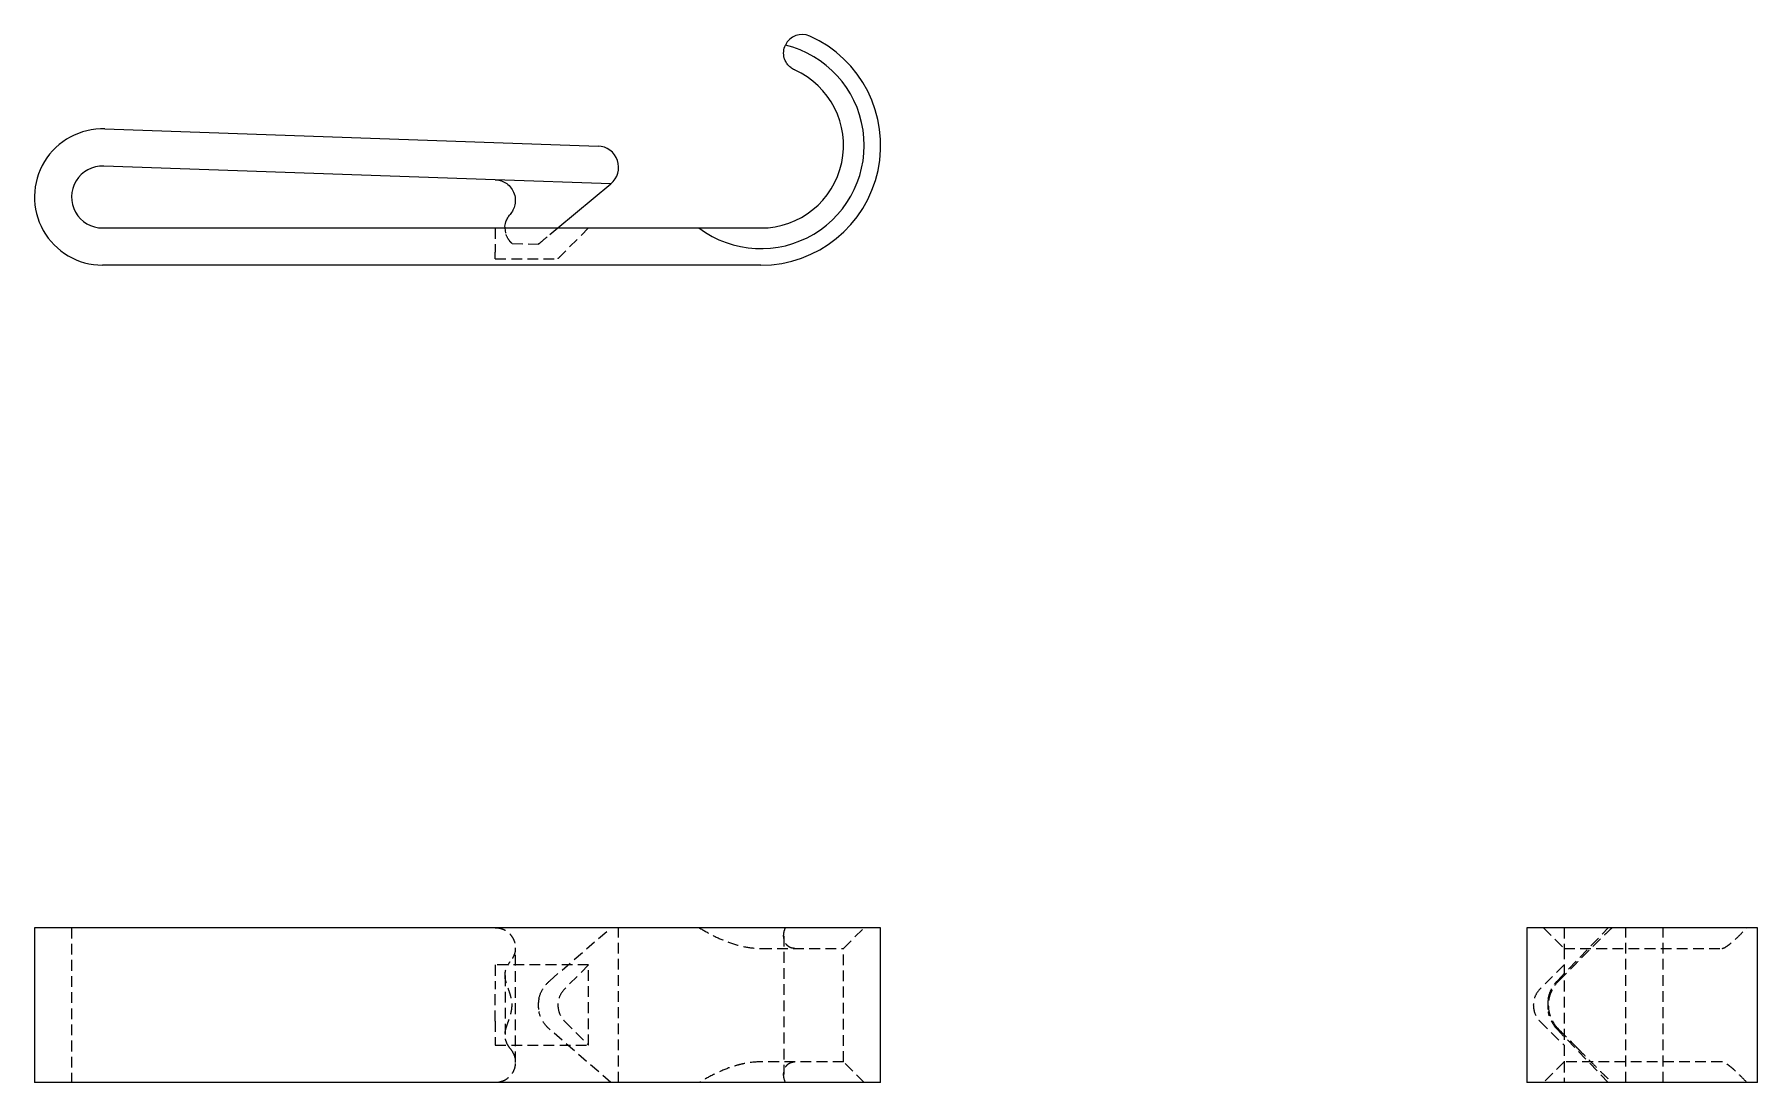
# Model space of a CAD drawing. Header units: millimetres. Extents: x 33 to 237, y 48 to 172.
import ezdxf

# ---------------------------------------------------------------- set-up
doc = ezdxf.new("R2010")
doc.units = ezdxf.units.MM
doc.linetypes.add('HIDDEN', pattern=[1.905, 1.27, -0.635])

msp = doc.modelspace()

# ---------------------------------------------------------------- linework, layer by layer
at = {"color": 7, "linetype": 'Continuous', "lineweight": 25}
for p, q in [((41.33, 160.47), (99.6, 158.43)), ((87.45, 154.46), (41.18, 156.08)), ((101.12, 153.99), (87.45, 154.46)), ((94.86, 148.76), (101.12, 153.99)), ((41.05, 148.76), (111.54, 148.76)), ((118.85, 144.37), (41.05, 144.37)), ((33, 66.08), (33, 47.79)), ((41.05, 66.08), (33, 66.08)), ((118.85, 66.08), (41.05, 66.08)), ((133, 66.08), (118.85, 66.08)), ((133, 47.79), (133, 66.08)), ((209.37, 66.08), (209.37, 47.79)), ((236.43, 66.08), (209.37, 66.08)), ((236.63, 66.08), (236.43, 66.08)), ((236.63, 47.79), (236.63, 66.08)), ((41.05, 47.79), (33, 47.79)), ((118.85, 47.79), (41.05, 47.79)), ((133, 47.79), (118.85, 47.79)), ((236.43, 47.79), (209.37, 47.79)), ((236.63, 47.79), (236.43, 47.79))]:
    msp.add_line(p, q, dxfattribs=at)
at = {"color": 7, "linetype": 'HIDDEN', "lineweight": 18}
for p, q in [((87.45, 148.76), (87.45, 145.91)), ((88.69, 148.16), (88.62, 148.76)), ((93.91, 147.98), (94.86, 148.76)), ((98.49, 148.76), (95.64, 145.91)), ((89.44, 146.94), (92.53, 146.83)), ((87.45, 145.13), (87.45, 145.91)), ((87.45, 145.13), (94.86, 145.13)), ((37.39, 66.08), (37.39, 47.79)), ((93.91, 59.82), (101.12, 66.08)), ((102.02, 47.79), (102.02, 66.08)), ((128.61, 63.64), (131.05, 66.08)), ((211.33, 66.08), (213.76, 63.64)), ((212.98, 59.82), (218.99, 66.08)), ((221.08, 47.79), (221.08, 66.08)), ((225.47, 47.79), (225.47, 66.08)), ((89.83, 50.17), (89.83, 63.7)), ((118.85, 63.64), (128.61, 63.64)), ((121.54, 65.12), (121.54, 48.75)), ((128.61, 50.23), (128.61, 63.64)), ((213.76, 63.64), (232.43, 63.64)), ((213.76, 63.64), (213.76, 50.23)), ((87.45, 61.68), (87.45, 58.83)), ((98.49, 61.68), (87.45, 61.68)), ((98.49, 61.68), (95.64, 58.83)), ((98.49, 52.19), (98.49, 61.68)), ((213.76, 61.68), (210.91, 58.83)), ((88.61, 60.43), (88.61, 53.44)), ((87.45, 55.04), (87.45, 58.83)), ((87.45, 55.04), (87.45, 52.19)), ((95.64, 55.04), (98.49, 52.19)), ((210.91, 55.04), (213.76, 52.19)), ((101.12, 47.79), (93.91, 54.05)), ((218.99, 47.79), (212.98, 54.05)), ((87.45, 52.19), (98.49, 52.19)), ((128.61, 50.23), (118.85, 50.23)), ((131.05, 47.79), (128.61, 50.23)), ((213.76, 50.23), (211.33, 47.79)), ((232.43, 50.23), (213.76, 50.23))]:
    msp.add_line(p, q, dxfattribs=at)
at = {"color": 7, "linetype": 'Continuous', "lineweight": 25}
for centre, radius, start, end in [((118.85, 158.52), 14.15, 270, 65.9105), ((123.73, 169.43), 2.2, 65.9105, 154.7411), ((118.85, 158.52), 12.2, 233.1301, 76.2781), ((118.85, 158.52), 9.76, 270, 65.9105), ((41.05, 152.42), 8.05, 88, 270), ((99.51, 155.92), 2.52, 309.8214, 88), ((41.05, 152.42), 3.66, 88, 270)]:
    msp.add_arc(centre, radius, start, end, dxfattribs=at)
for points, knots in [([(122.84, 167.43), (122.67, 167.5), (122.51, 167.6), (122.24, 167.81), (122.12, 167.93), (121.92, 168.18), (121.84, 168.31), (121.71, 168.57), (121.65, 168.71), (121.54, 169.11), (121.52, 169.37), (121.57, 169.88), (121.64, 170.13), (121.75, 170.37)], [0, 0, 0, 0, 0.125, 0.125, 0.25, 0.25, 0.375, 0.375, 0.5, 0.5, 0.75, 0.75, 1, 1, 1, 1]), ([(87.45, 154.46), (87.64, 154.46), (87.83, 154.43), (88.24, 154.31), (88.45, 154.22), (88.86, 153.98), (89.05, 153.82), (89.38, 153.44), (89.52, 153.22), (89.73, 152.74), (89.79, 152.48), (89.84, 151.98), (89.83, 151.73), (89.73, 151.27), (89.65, 151.05), (89.45, 150.68), (89.34, 150.51), (89.22, 150.37)], [0, 0, 0, 0, 0.125, 0.125, 0.25, 0.25, 0.375, 0.375, 0.5, 0.5, 0.625, 0.625, 0.75, 0.75, 0.875, 0.875, 1, 1, 1, 1]), ([(88.62, 148.76), (88.61, 148.78), (88.58, 149.02), (88.69, 149.42), (88.89, 149.95), (89.11, 150.24), (89.22, 150.37)], [0, 0, 0, 0, 0.025475, 0.421114, 0.721776, 1, 1, 1, 1]), ([(111.54, 148.76), (112.1, 148.76), (112.66, 148.76), (113.82, 148.76), (114.42, 148.76), (115.64, 148.76), (116.27, 148.76), (117.55, 148.76), (118.2, 148.76), (118.85, 148.76)], [0, 0, 0, 0, 0.25, 0.25, 0.5, 0.5, 0.75, 0.75, 1, 1, 1, 1])]:
    msp.add_open_spline(points, degree=3, knots=knots, dxfattribs=at)
at = {"color": 7, "linetype": 'HIDDEN', "lineweight": 18}
for points, knots in [([(89.44, 146.94), (89.44, 146.94), (89.4, 146.96), (89.31, 147.05), (89.28, 147.08), (89.21, 147.16), (89.17, 147.21), (88.96, 147.47), (88.79, 147.77), (88.69, 148.16)], [0, 0, 0, 0, 0.25, 0.25, 0.375, 0.375, 0.5, 0.5, 1, 1, 1, 1]), ([(92.61, 146.89), (92.69, 146.96), (92.85, 147.09), (93.29, 147.46), (93.58, 147.7), (93.91, 147.98)], [0, 0, 0, 0, 0.5, 0.5, 1, 1, 1, 1]), ([(95.64, 145.91), (95.4, 145.67), (95.2, 145.47), (94.93, 145.2), (94.86, 145.13), (94.86, 145.13)], [0, 0, 0, 0, 0.5, 0.5, 1, 1, 1, 1]), ([(87.45, 66.08), (87.64, 66.08), (87.83, 66.06), (88.24, 65.96), (88.45, 65.88), (88.86, 65.64), (89.05, 65.49), (89.38, 65.12), (89.52, 64.91), (89.73, 64.44), (89.79, 64.18), (89.84, 63.68), (89.83, 63.43), (89.73, 62.97), (89.65, 62.75), (89.45, 62.37), (89.34, 62.2), (89.22, 62.06)], [0, 0, 0, 0, 0.125, 0.125, 0.25, 0.25, 0.375, 0.375, 0.5, 0.5, 0.625, 0.625, 0.75, 0.75, 0.875, 0.875, 1, 1, 1, 1]), ([(111.54, 66.08), (112.1, 65.75), (112.66, 65.43), (113.82, 64.85), (114.42, 64.59), (115.64, 64.14), (116.27, 63.96), (117.55, 63.71), (118.2, 63.64), (118.85, 63.64)], [0, 0, 0, 0, 0.25, 0.25, 0.5, 0.5, 0.75, 0.75, 1, 1, 1, 1]), ([(122.84, 63.64), (122.67, 63.64), (122.51, 63.67), (122.24, 63.77), (122.12, 63.85), (121.92, 64.02), (121.84, 64.12), (121.71, 64.34), (121.65, 64.45), (121.54, 64.81), (121.52, 65.06), (121.57, 65.57), (121.64, 65.83), (121.75, 66.08)], [0, 0, 0, 0, 0.125, 0.125, 0.25, 0.25, 0.375, 0.375, 0.5, 0.5, 0.75, 0.75, 1, 1, 1, 1]), ([(213.76, 66.08), (213.76, 65.75), (213.76, 65.43), (213.76, 64.85), (213.76, 64.59), (213.76, 64.14), (213.76, 63.96), (213.76, 63.71), (213.76, 63.64), (213.76, 63.64)], [0, 0, 0, 0, 0.25, 0.25, 0.5, 0.5, 0.75, 0.75, 1, 1, 1, 1]), ([(219.46, 66.08), (219.46, 66.08), (219.43, 66.06), (219.31, 65.96), (219.22, 65.88), (218.98, 65.64), (218.82, 65.49), (218.44, 65.12), (218.22, 64.91), (217.74, 64.44), (217.48, 64.18), (216.98, 63.68), (216.73, 63.43), (216.27, 62.97), (216.05, 62.75), (215.68, 62.37), (215.51, 62.2), (215.37, 62.06)], [0, 0, 0, 0, 0.125, 0.125, 0.25, 0.25, 0.375, 0.375, 0.5, 0.5, 0.625, 0.625, 0.75, 0.75, 0.875, 0.875, 1, 1, 1, 1]), ([(232.43, 63.64), (232.5, 63.64), (232.6, 63.67), (232.81, 63.77), (232.93, 63.85), (233.18, 64.02), (233.31, 64.12), (233.57, 64.34), (233.71, 64.45), (234.11, 64.81), (234.37, 65.06), (234.88, 65.57), (235.13, 65.83), (235.37, 66.08)], [0, 0, 0, 0, 0.125, 0.125, 0.25, 0.25, 0.375, 0.375, 0.5, 0.5, 0.75, 0.75, 1, 1, 1, 1]), ([(88.69, 59.82), (88.64, 60.01), (88.61, 60.2), (88.61, 60.6), (88.63, 60.8), (88.72, 61.19), (88.8, 61.39), (88.98, 61.74), (89.09, 61.91), (89.22, 62.06)], [0, 0, 0, 0, 0.25, 0.25, 0.5, 0.5, 0.75, 0.75, 1, 1, 1, 1]), ([(213.16, 59.82), (213.34, 60.01), (213.54, 60.2), (213.93, 60.6), (214.14, 60.8), (214.53, 61.19), (214.72, 61.39), (215.07, 61.74), (215.23, 61.91), (215.37, 62.06)], [0, 0, 0, 0, 0.25, 0.25, 0.5, 0.5, 0.75, 0.75, 1, 1, 1, 1]), ([(88.69, 54.05), (88.74, 54.24), (88.8, 54.44), (88.96, 54.88), (89.05, 55.12), (89.21, 55.6), (89.28, 55.85), (89.4, 56.38), (89.44, 56.66), (89.44, 57.22), (89.4, 57.49), (89.31, 57.88), (89.28, 58.02), (89.21, 58.27), (89.17, 58.39), (88.96, 58.99), (88.79, 59.44), (88.69, 59.82)], [0, 0, 0, 0, 0.125, 0.125, 0.25, 0.25, 0.375, 0.375, 0.5, 0.5, 0.625, 0.625, 0.6875, 0.6875, 0.75, 0.75, 1, 1, 1, 1]), ([(92.61, 57.67), (92.69, 58.07), (92.85, 58.47), (93.29, 59.2), (93.58, 59.54), (93.91, 59.82)], [0, 0, 0, 0, 0.5, 0.5, 1, 1, 1, 1]), ([(211.89, 57.67), (211.96, 58.07), (212.09, 58.47), (212.46, 59.2), (212.7, 59.54), (212.98, 59.82)], [0, 0, 0, 0, 0.5, 0.5, 1, 1, 1, 1]), ([(213.16, 54.05), (212.96, 54.24), (212.79, 54.44), (212.5, 54.88), (212.37, 55.12), (212.16, 55.6), (212.08, 55.85), (211.97, 56.38), (211.94, 56.66), (211.94, 57.22), (211.96, 57.49), (212.05, 57.88), (212.08, 58.02), (212.16, 58.27), (212.21, 58.39), (212.47, 58.99), (212.77, 59.44), (213.16, 59.82)], [0, 0, 0, 0, 0.125, 0.125, 0.25, 0.25, 0.375, 0.375, 0.5, 0.5, 0.625, 0.625, 0.6875, 0.6875, 0.75, 0.75, 1, 1, 1, 1]), ([(92.61, 57.67), (92.56, 57.43), (92.53, 57.18), (92.53, 56.69), (92.56, 56.44), (92.61, 56.2)], [0, 0, 0, 0, 0.5, 0.5, 1, 1, 1, 1]), ([(95.64, 58.83), (95.4, 58.59), (95.2, 58.29), (94.93, 57.63), (94.86, 57.28), (94.86, 56.94)], [0, 0, 0, 0, 0.5, 0.5, 1, 1, 1, 1]), ([(210.91, 58.83), (210.67, 58.59), (210.47, 58.29), (210.2, 57.63), (210.13, 57.28), (210.13, 56.94)], [0, 0, 0, 0, 0.5, 0.5, 1, 1, 1, 1]), ([(211.89, 57.67), (211.85, 57.43), (211.83, 57.18), (211.83, 56.69), (211.85, 56.44), (211.89, 56.2)], [0, 0, 0, 0, 0.5, 0.5, 1, 1, 1, 1]), ([(93.91, 54.05), (93.58, 54.33), (93.29, 54.67), (92.85, 55.4), (92.69, 55.8), (92.61, 56.2)], [0, 0, 0, 0, 0.5, 0.5, 1, 1, 1, 1]), ([(94.86, 56.94), (94.86, 56.59), (94.93, 56.24), (95.2, 55.58), (95.4, 55.28), (95.64, 55.04)], [0, 0, 0, 0, 0.5, 0.5, 1, 1, 1, 1]), ([(210.13, 56.94), (210.13, 56.59), (210.2, 56.24), (210.47, 55.58), (210.67, 55.28), (210.91, 55.04)], [0, 0, 0, 0, 0.5, 0.5, 1, 1, 1, 1]), ([(212.98, 54.05), (212.7, 54.33), (212.46, 54.67), (212.09, 55.4), (211.96, 55.8), (211.89, 56.2)], [0, 0, 0, 0, 0.5, 0.5, 1, 1, 1, 1]), ([(89.22, 51.81), (89.09, 51.96), (88.98, 52.13), (88.8, 52.48), (88.72, 52.68), (88.63, 53.07), (88.61, 53.27), (88.61, 53.67), (88.64, 53.86), (88.69, 54.05)], [0, 0, 0, 0, 0.25, 0.25, 0.5, 0.5, 0.75, 0.75, 1, 1, 1, 1]), ([(215.37, 51.81), (215.23, 51.96), (215.07, 52.13), (214.72, 52.48), (214.53, 52.68), (214.14, 53.07), (213.93, 53.27), (213.54, 53.67), (213.34, 53.86), (213.16, 54.05)], [0, 0, 0, 0, 0.25, 0.25, 0.5, 0.5, 0.75, 0.75, 1, 1, 1, 1]), ([(89.22, 51.81), (89.34, 51.67), (89.45, 51.5), (89.65, 51.12), (89.73, 50.9), (89.83, 50.44), (89.84, 50.19), (89.79, 49.69), (89.73, 49.43), (89.52, 48.96), (89.38, 48.75), (89.05, 48.38), (88.86, 48.23), (88.45, 47.99), (88.24, 47.91), (87.83, 47.81), (87.64, 47.79), (87.45, 47.79)], [0, 0, 0, 0, 0.125, 0.125, 0.25, 0.25, 0.375, 0.375, 0.5, 0.5, 0.625, 0.625, 0.75, 0.75, 0.875, 0.875, 1, 1, 1, 1]), ([(215.37, 51.81), (215.51, 51.67), (215.68, 51.5), (216.05, 51.12), (216.27, 50.9), (216.73, 50.44), (216.98, 50.19), (217.48, 49.69), (217.74, 49.43), (218.22, 48.96), (218.44, 48.75), (218.82, 48.38), (218.98, 48.23), (219.22, 47.99), (219.31, 47.91), (219.43, 47.81), (219.46, 47.79), (219.46, 47.79)], [0, 0, 0, 0, 0.125, 0.125, 0.25, 0.25, 0.375, 0.375, 0.5, 0.5, 0.625, 0.625, 0.75, 0.75, 0.875, 0.875, 1, 1, 1, 1]), ([(118.85, 50.23), (118.2, 50.23), (117.55, 50.16), (116.6, 49.98), (116.28, 49.9), (115.66, 49.72), (115.34, 49.62), (114.42, 49.28), (113.83, 49.02), (112.67, 48.44), (112.1, 48.12), (111.54, 47.79)], [0, 0, 0, 0, 0.25, 0.25, 0.375, 0.375, 0.5, 0.5, 0.75, 0.75, 1, 1, 1, 1]), ([(121.75, 47.79), (121.64, 48.04), (121.57, 48.3), (121.53, 48.68), (121.53, 48.81), (121.56, 49.06), (121.58, 49.18), (121.65, 49.42), (121.7, 49.53), (121.84, 49.75), (121.92, 49.85), (122.12, 50.02), (122.24, 50.09), (122.51, 50.2), (122.67, 50.23), (122.84, 50.23)], [0, 0, 0, 0, 0.25, 0.25, 0.375, 0.375, 0.5, 0.5, 0.625, 0.625, 0.75, 0.75, 0.875, 0.875, 1, 1, 1, 1]), ([(213.76, 50.23), (213.76, 50.23), (213.76, 50.16), (213.76, 49.98), (213.76, 49.9), (213.76, 49.72), (213.76, 49.62), (213.76, 49.28), (213.76, 49.02), (213.76, 48.44), (213.76, 48.12), (213.76, 47.79)], [0, 0, 0, 0, 0.25, 0.25, 0.375, 0.375, 0.5, 0.5, 0.75, 0.75, 1, 1, 1, 1]), ([(235.37, 47.79), (235.13, 48.04), (234.88, 48.3), (234.5, 48.68), (234.37, 48.81), (234.11, 49.06), (233.97, 49.18), (233.71, 49.42), (233.58, 49.53), (233.31, 49.75), (233.18, 49.85), (232.93, 50.02), (232.81, 50.09), (232.6, 50.2), (232.5, 50.23), (232.43, 50.23)], [0, 0, 0, 0, 0.25, 0.25, 0.375, 0.375, 0.5, 0.5, 0.625, 0.625, 0.75, 0.75, 0.875, 0.875, 1, 1, 1, 1])]:
    msp.add_open_spline(points, degree=3, knots=knots, dxfattribs=at)
msp.add_open_spline([(92.61, 146.89), (92.56, 146.85), (92.53, 146.83), (92.53, 146.83)], degree=3, dxfattribs=at)

doc.saveas('drawing.dxf')
